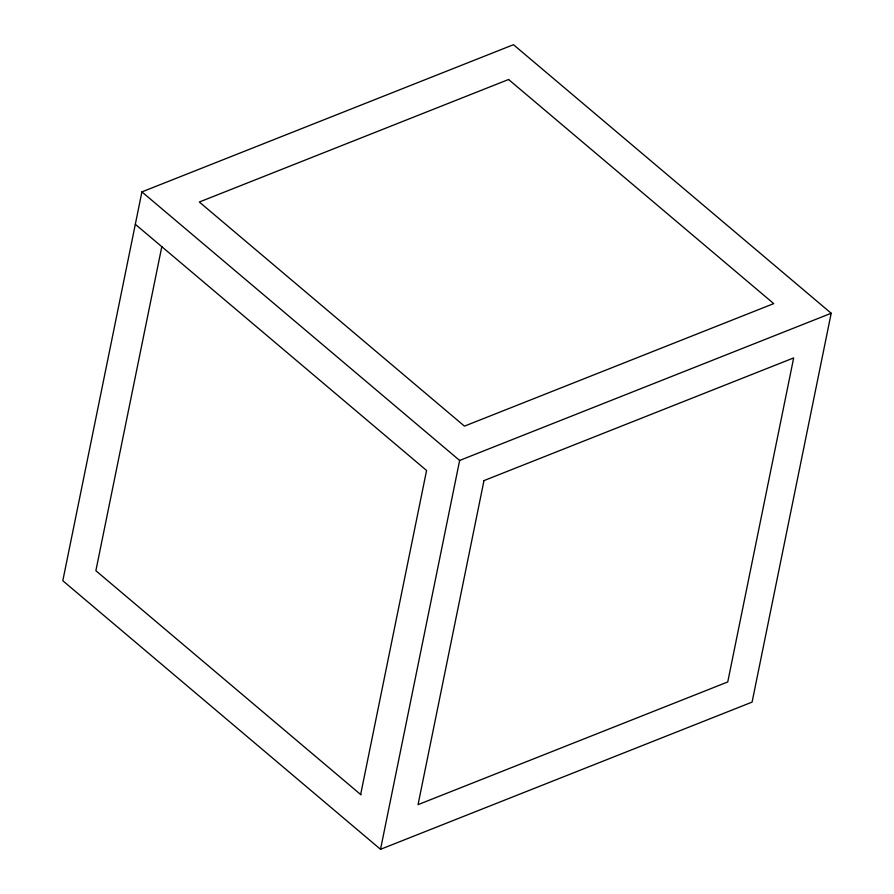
<?xml version="1.0" encoding="UTF-8"?>
<svg xmlns="http://www.w3.org/2000/svg" width="894" height="894" viewBox="0 0 894 894"><rect width="100%" height="100%" fill="white"/><g stroke="black" fill="none" stroke-linecap="round" stroke-linejoin="round"><path stroke-width="1.34" d="M141.911 191.897L62.803 580.742L380.531 849.3L752.089 702.103L831.196 313.258L513.469 44.7L141.911 191.897L459.639 460.455L380.531 849.3M161.803 246.677L95.87 570.718L361.02 794.833M360.651 794.52L426.572 470.479L135.329 224.305M459.639 460.455L831.196 313.258M483.978 480.603L418.046 804.645L727.75 681.954L793.671 357.913L483.978 480.603M508.585 79.499L199.317 202.022L464.455 426.136L773.723 303.614L508.585 79.499"/></g></svg>
